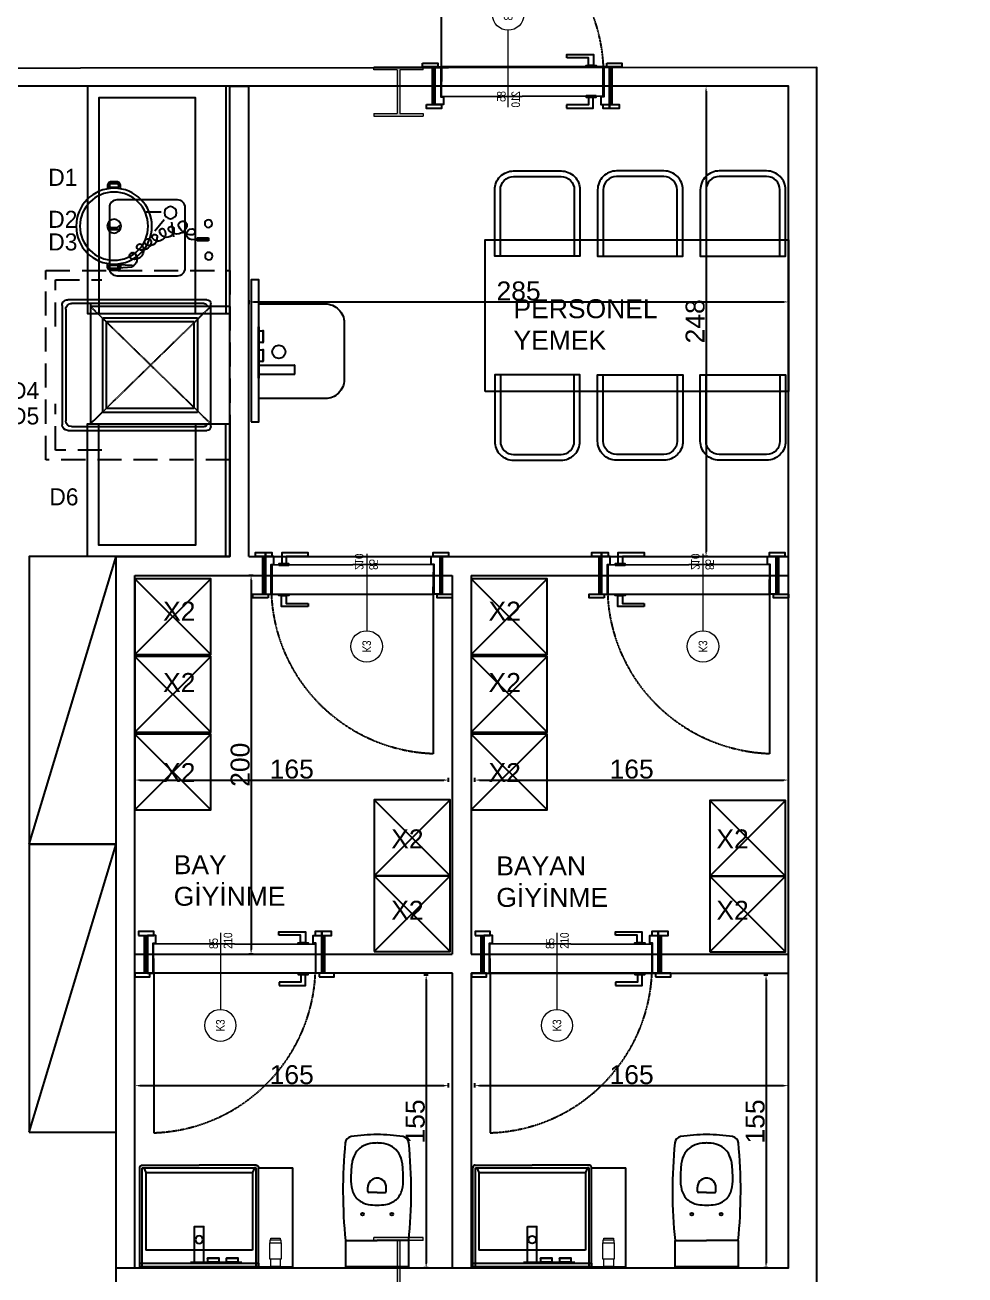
# Model space of a CAD drawing. Header units: millimetres. Extents: x 7687 to 15428, y -715 to 4028.
# Drawn here: x 13042 to 13538, y 2576 to 3236 of the extents above; entities that cross this region are included whole.
import ezdxf
from ezdxf.enums import TextEntityAlignment as Align

# ---------------------------------------------------------------- set-up
doc = ezdxf.new("R2010")
doc.units = ezdxf.units.MM
for name, pattern in [('DASHED', [0.375, 0.25, -0.125]), ('HIDDEN', [0.375, 0.25, -0.125]), ('HIDDENX2', [19.05, 12.7, -6.35])]:
    doc.linetypes.add(name, pattern=pattern)
for name, color, linetype, lineweight in [('A-WINDOW_TAG', 2, 'Continuous', 5), ('AHŞAP_gör', 44, 'Continuous', 20), ('mermer', 13, 'Continuous', 25), ('SS_FURNITURE', 23, 'Continuous', 25)]:
    doc.layers.add(name, color=color, linetype=linetype, lineweight=lineweight)
for name, color, linetype in [('DTM-AXIS', 7, 'Continuous'), ('Kıtc-002 Çizgi', 7, 'Continuous'), ('S2000-002 Çizgi', 7, 'Continuous'), ('TEFRIS', 44, 'Continuous')]:
    doc.layers.add(name, color=color, linetype=linetype)
doc.layers.add('ss_door tag', color=7, linetype='Continuous', lineweight=13, true_color=0xd52e31)
doc.styles.add('ARIEL50SD', font='ARIALN.TTF', dxfattribs={"height": 9})
doc.styles.get("Standard").update_dxf_attribs({"font": 'arial.ttf'})
doc.styles.add('TAKSİM', font='GOTHIC.TTF', dxfattribs={"height": 20})
doc.dimstyles.new('ISO-25', dxfattribs={"dimtxt": 10, "dimasz": 2.5, "dimexe": 1.25, "dimexo": 0.625, "dimtad": 1, "dimdec": 0, "dimtxsty": 'Standard', "dimcen": 2.5, "dimadec": 0, "dimazin": 0, "dimtfac": 1, "dimtdec": 0, "dimtmove": 0, "dimatfit": 3, "dimfxl": 1, "dimfxlon": 1, "dimarcsym": 0})

# ---------------------------------------------------------------- blocks, each defined once
blk = doc.blocks.new('kolon')
at = {"layer": 'mermer', "true_color": 0x2776bb}
h = blk.add_hatch(color=152, dxfattribs=at)
h.dxf.hatch_style = 1
h.paths.add_polyline_path([(44995.31, -4768.12), (44969.31, -4768.12), (44969.31, -4769.62), (44981.61, -4769.62), (44981.61, -4792.62), (44969.31, -4792.62), (44969.31, -4794.12), (44995.31, -4794.12), (44995.31, -4792.62), (44983.01, -4792.62), (44983.01, -4769.62), (44995.31, -4769.62)])
at = {"layer": 'ss_door tag'}
for p, q in [((44995.31, -4768.12), (44969.31, -4768.12)), ((44969.31, -4769.62), (44969.31, -4768.12)), ((44981.61, -4769.62), (44969.31, -4769.62)), ((44981.61, -4769.62), (44981.61, -4792.62)), ((44995.31, -4769.62), (44983.01, -4769.62)), ((44983.01, -4769.62), (44983.01, -4792.62)), ((44995.31, -4769.62), (44995.31, -4768.12)), ((44969.31, -4792.62), (44981.61, -4792.62)), ((44969.31, -4792.62), (44969.31, -4794.12)), ((44969.31, -4794.12), (44995.31, -4794.12)), ((44983.01, -4792.62), (44995.31, -4792.62)), ((44995.31, -4792.62), (44995.31, -4794.12))]:
    blk.add_line(p, q, dxfattribs=at)
blk = doc.blocks.new('fgfgfd')
at = {"layer": 'TEFRIS'}
for p, q in [((13178.08, 3086.46), (13194.75, 3086.46)), ((13211.43, 3086.46), (13194.75, 3086.46)), ((13189.93, 3060.48), (13189.92, 3058.18)), ((13194.75, 3061.08), (13190.41, 3060.98)), ((13194.75, 3061.08), (13199.1, 3060.98)), ((13199.58, 3060.48), (13199.59, 3058.18))]:
    blk.add_line(p, q, dxfattribs=at)
blk.add_lwpolyline([(13178.16, 3086.46), (13178.16, 3100.31), (13211.3, 3100.31), (13211.31, 3086.46)], dxfattribs=at)
for centre in [(13187.01, 3072.47), (13202.5, 3072.47)]:
    blk.add_circle(centre, 0.75, dxfattribs=at)
for centre, radius, start, end in [((13432.25, 3060.37), 255.5, 174.14059, 179.88691), ((12957.26, 3060.37), 255.5, 0.11309, 5.85941), ((13191.96, 3056.91), 10.74, 133.72781, 166.18228), ((13191.97, 3056.23), 11.24, 99.57287, 131.34695), ((13194.29, 3040.97), 26.68, 88.99522, 99.03426), ((13195.22, 3040.97), 26.68, 80.96574, 91.00478), ((13197.54, 3056.23), 11.24, 48.65305, 80.42713), ((13197.54, 3056.91), 10.74, 13.81772, 46.27219), ((13442.55, 3060.42), 265.8, 179.90244, 185.53506), ((13204.23, 3054.23), 23.3, 166.99836, 181.40395), ((13194.75, 3058.25), 4.84, 180.90064, 208.6245), ((13190.43, 3060.48), 0.5, 92.57705, 179.45749), ((13190.43, 3060.48), 0.5, 92.59038, 179.63984), ((13190.43, 3060.48), 0.5, 92.59038, 179.63984), ((13194.75, 3058.25), 4.84, 208.6245, 253.98596), ((13194.76, 3058.25), 4.84, 286.01404, 331.3755), ((13194.76, 3058.25), 4.84, 331.3755, 359.09936), ((13199.08, 3060.48), 0.5, 0.36016, 87.40962), ((13199.08, 3060.48), 0.5, 0.36016, 87.40962), ((13185.27, 3054.23), 23.3, 358.59605, 13.00164), ((12946.96, 3060.42), 265.8, 354.46494, 0.09756), ((13275.04, 3054.81), 94.11, 180.70264, 184.47272), ((13194.75, 3058.25), 4.84, 253.98596, 270.02747), ((13194.76, 3058.25), 4.84, 269.97253, 286.01404), ((13114.46, 3054.81), 94.11, 355.52728, 359.29736), ((13201.8, 3049.01), 20.64, 184.26471, 192.85698), ((13194.2, 3047), 12.79, 191.65582, 217.98992), ((13195.3, 3047), 12.79, 322.01008, 348.34418), ((13187.7, 3049.01), 20.64, 347.14302, 355.73529), ((13192.24, 3045.68), 10.43, 218.90712, 243.57491), ((13193.73, 3049.14), 14.19, 244.41007, 264.72336), ((13195.78, 3049.14), 14.19, 275.27664, 295.58993), ((13197.27, 3045.68), 10.43, 296.42509, 321.09288), ((13181.6, 3035.14), 3.63, 185.51813, 260.61942), ((13195.09, 3121.19), 90.74, 261.07333, 269.78677), ((13194.61, 3057.38), 22.48, 264.43017, 270.37754), ((13194.9, 3057.38), 22.48, 269.62246, 275.56983), ((13194.42, 3121.19), 90.74, 270.21323, 278.92667), ((13207.9, 3035.14), 3.63, 279.38058, 354.48187)]:
    blk.add_arc(centre, radius, start, end, dxfattribs=at)
blk = doc.blocks.new('WINDOW_TAG')
blk.add_line((0, -813), (0, 0))
blk.add_circle((0, 166), 166)
at = {"style": 'ARIEL50SD'}
blk.add_attdef('POZNO', text='', height=90, dxfattribs=at).set_placement((0, 166), align=Align.MIDDLE)
blk.add_attdef('WIDTH', text='', height=90, rotation=90, dxfattribs=at).set_placement((0, -813), align=Align.BOTTOM_LEFT)
blk.add_attdef('HEIGHT', text='', height=90, rotation=90, dxfattribs=at).set_placement((35, -813), align=Align.TOP_LEFT)
blk = doc.blocks.new('södb')
at = {"color": 1}
for points in [[(11995.55, 1679.62), (11995.55, 1671.62), (11997.55, 1671.62), (11997.55, 1679.62)], [(12017.48, 1677.62), (12017.48, 1669.62), (12019.48, 1669.62), (12019.48, 1677.62)], [(12017.48, 1674.52), (12017.48, 1673.02), (11997.55, 1673.02), (11997.55, 1674.52)], [(11997.55, 1588.07), (11997.55, 1593.37), (11996.85, 1593.37), (11996.85, 1588.07)], [(12012.78, 1588.07), (12012.78, 1593.37), (12013.48, 1593.37), (12013.48, 1588.07)], [(12017.48, 1584.42), (12017.48, 1575.82), (12019.48, 1575.82), (12019.48, 1584.42)], [(11995.55, 1582.42), (11995.55, 1574.42), (11997.55, 1574.42), (11997.55, 1582.42)], [(12017.48, 1581.02), (12017.48, 1579.52), (11997.55, 1579.52), (11997.55, 1581.02)]]:
    blk.add_lwpolyline(points, close=True, dxfattribs=at)
for points in [[(11997.55, 1673.77), (12017.48, 1673.77)], [(11997.55, 1673.02), (11997.55, 1670.02), (12013.28, 1670.02), (12013.28, 1668.52), (12017.48, 1668.52), (12017.48, 1671.49), (12017.48, 1671.49), (12017.48, 1673.02)], [(12017.48, 1673.02), (11997.55, 1673.02)], [(12012.78, 1584.32), (11997.55, 1584.32), (11997.55, 1669.62), (12013.18, 1669.84), (12012.78, 1584.32)], [(11990.95, 1603.51), (11990.95, 1603.51), (11990.95, 1589.51), (11996.85, 1589.51), (11996.85, 1592.01), (11992.7, 1592.01), (11992.7, 1603.51)], [(11992.7, 1603.51), (11990.95, 1603.51)], [(12019.38, 1603.62), (12019.38, 1603.62), (12019.38, 1589.62), (12013.48, 1589.62), (12013.48, 1592.12), (12017.63, 1592.12), (12017.63, 1603.62)], [(12017.63, 1603.62), (12019.38, 1603.62)], [(11997.55, 1581.02), (11997.55, 1584.02), (12013.28, 1584.02), (12013.28, 1585.52), (12017.48, 1585.52), (12017.48, 1582.56), (12017.48, 1582.56), (12017.48, 1581.02), (12019.48, 1581.02), (11997.55, 1581.02)], [(11997.55, 1580.27), (12017.48, 1580.27)]]:
    blk.add_lwpolyline(points, dxfattribs=at)
at = {"color": 8, "linetype": 'HIDDEN'}
blk.add_lwpolyline([(11997.55, 1669.62), (11913.26, 1669.62)], dxfattribs=at)
blk.add_arc((12001.49, 1672.52), 88.29, 181.8822, 267.44214, dxfattribs=at)
at = {"layer": 'A-WINDOW_TAG'}
ref = blk.add_blockref('WINDOW_TAG', (11978.24, 1634.47), dxfattribs=dict(at, xscale=-0.05000000000000022, yscale=0.05000000000000022, zscale=0.05000000000000022, rotation=89.99932410386701))
ref.add_attrib('WIDTH', '85', dxfattribs={"layer": '0', "height": 4.5, "rotation": 359.99932, "style": 'ARIEL50SD'}).set_placement((12010.32, 1634.47), align=Align.BOTTOM_LEFT)
ref.add_attrib('HEIGHT', '210', dxfattribs={"layer": '0', "height": 4.5, "rotation": 359.99932, "style": 'ARIEL50SD'}).set_placement((12010.38, 1632.74), align=Align.TOP_LEFT)
ref.add_attrib('POZNO', 'K3', dxfattribs={"layer": '0', "height": 4.5, "style": 'ARIEL50SD'}).set_placement((11969.94, 1634.47), align=Align.MIDDLE)
blk = doc.blocks.new('A$C633F1E20')
at = {"color": 7, "linetype": 'Continuous'}
for p, q in [((21, 190), (21, 0.5)), ((69, 190), (69, 0.5)), ((88.7, 168.4), (88.7, 166.9)), ((150.7, 168.9), (89.2, 168.9)), ((150.7, 166.4), (89.2, 166.4)), ((90, 188.9), (150, 188.9)), ((90, 188.9), (90, 168.9)), ((90, 186.9), (150, 186.9)), ((150, 188.9), (150, 168.9)), ((151.2, 168.4), (151.2, 166.9)), ((188.7, 168.3), (188.7, 166.8)), ((250.7, 168.8), (189.2, 168.8)), ((250.7, 166.3), (189.2, 166.3)), ((190, 188.8), (250, 188.8)), ((190, 188.8), (190, 168.8)), ((190, 186.8), (250, 186.8)), ((250, 188.8), (250, 168.8)), ((251.2, 168.3), (251.2, 166.8)), ((21.5, 0), (68.5, 0))]:
    blk.add_line(p, q, dxfattribs=at)
for centre, start, end in [((89.2, 168.4), 90, 180), ((89.2, 166.9), 180, 270), ((98.5, 189.5), 90, 180), ((141.5, 189.5), 0, 90), ((150.7, 168.4), 0, 90), ((150.7, 166.9), 270, 0), ((189.2, 168.3), 90, 180), ((189.2, 166.8), 180, 270), ((198.5, 189.5), 90, 180), ((241.5, 189.5), 0, 90), ((250.7, 168.3), 0, 90), ((250.7, 166.8), 270, 0), ((21.5, 0.5), 180, 270), ((68.5, 0.5), 270, 0)]:
    blk.add_arc(centre, 0.5, start, end, dxfattribs=at)
at = {"layer": 'DTM-AXIS', "color": 7, "linetype": 'Continuous'}
for p, q in [((0, 193), (0, 190)), ((270, 193), (0, 193)), ((270, 190), (0, 190)), ((98, 188.9), (98, 189.5)), ((142, 188.9), (142, 189.5)), ((198, 188.8), (198, 189.5)), ((242, 188.8), (242, 189.5)), ((270, 193), (270, 190))]:
    blk.add_line(p, q, dxfattribs=at)
blk = doc.blocks.new('fsfdf')
at = {"layer": 'AHŞAP_gör', "color": 51, "true_color": 0xf8f6b0}
for points in [[(13317.19, 3096.17), (13317.19, 3087.67), (13323.19, 3087.67), (13323.19, 3096.17)], [(13317.19, 3087.67), (13323.19, 3087.67), (13323.19, 3086.17), (13317.19, 3086.17)]]:
    blk.add_lwpolyline(points, close=True, dxfattribs=at)
for points in [[(13322.69, 3096.17), (13322.69, 3100.17), (13317.69, 3100.17), (13317.69, 3096.17)], [(13317.69, 3086.17), (13317.69, 3085.17), (13322.69, 3085.17), (13322.69, 3086.17)]]:
    blk.add_lwpolyline(points, dxfattribs=at)
at = {"layer": 'mermer'}
blk.add_line((13248.56, 3100.31), (13329.22, 3100.31), dxfattribs=at)
at = {"layer": 'TEFRIS'}
for p, q in [((13248.56, 3100.09), (13248.56, 3047.97)), ((13248.56, 3100.09), (13311.16, 3100.09)), ((13249.86, 3100.09), (13249.86, 3047.99)), ((13309.86, 3100.09), (13309.86, 3047.99)), ((13311.16, 3100.09), (13311.16, 3047.97)), ((13329.22, 3100.31), (13329.22, 3047.95)), ((13251.66, 3050.49), (13251.66, 3091.44)), ((13308.06, 3091.44), (13251.66, 3091.44)), ((13308.06, 3050.49), (13308.06, 3091.44)), ((13250.66, 3047.99), (13251.66, 3050.49)), ((13251.66, 3050.49), (13308.06, 3050.49)), ((13309.06, 3047.99), (13308.06, 3050.49)), ((13249.77, 3046.62), (13279.86, 3046.62)), ((13249.86, 3047.99), (13250.66, 3047.99)), ((13250.66, 3047.99), (13309.06, 3047.99)), ((13309.95, 3046.62), (13279.86, 3046.62)), ((13309.86, 3047.99), (13309.06, 3047.99))]:
    blk.add_line(p, q, dxfattribs=at)
for points in [[(13248.56, 3100.31), (13248.56, 3098.31), (13311.16, 3098.31), (13311.16, 3100.09)], [(13311.16, 3047.98), (13329.22, 3047.95)]]:
    blk.add_lwpolyline(points, dxfattribs=at)
blk.add_circle((13279.86, 3085.94), 2, dxfattribs=at)
for centre, radius, start, end in [((13250.42, 3047.9), 1.86, 177.83242, 198.10749), ((13249.63, 3047.69), 1.05, 200.53036, 251.29474), ((13249.75, 3047.96), 1.35, 250.35308, 270.72354), ((13309.97, 3047.96), 1.35, 269.27646, 289.64692), ((13310.09, 3047.69), 1.05, 288.70526, 339.46964), ((13309.3, 3047.9), 1.86, 341.89251, 2.16758)]:
    blk.add_arc(centre, radius, start, end, dxfattribs=at)
at = {"layer": 'TEFRIS', "xscale": 0.1, "yscale": 0.1, "zscale": 0.1}
blk.add_blockref('A$C633F1E20', (13275.36, 3079.01), dxfattribs=at)
blk = doc.blocks.new('*D16')
at = {"layer": 'Defpoints', "color": 0, "transparency": 16777216}
for p in [(13160.47, 3203.56), (13445.34, 3203.56), (13445.34, 3089.74)]:
    blk.add_point(p, dxfattribs=at)
at = {"layer": 'SS_FURNITURE', "color": 0, "lineweight": -2, "transparency": 16777216}
for p, q in [((13160.47, 3090.74), (13160.47, 3088.49)), ((13162.97, 3089.74), (13442.84, 3089.74)), ((13445.34, 3090.74), (13445.34, 3088.49))]:
    blk.add_line(p, q, dxfattribs=at)
at = {"layer": 'SS_FURNITURE', "color": 0, "transparency": 16777216}
for points in [[(13162.97, 3090.15), (13162.97, 3089.32), (13160.47, 3089.74)], [(13442.84, 3090.15), (13442.84, 3089.32), (13445.34, 3089.74)]]:
    blk.add_solid(points, dxfattribs=at)
at = {"layer": 'SS_FURNITURE', "color": 0, "transparency": 16777216, "insert": (13302.91, 3095.47), "char_height": 10, "attachment_point": 5}
blk.add_mtext('285', dxfattribs=at)
blk = doc.blocks.new('*D17')
at = {"layer": 'Defpoints', "color": 0, "transparency": 16777216}
for p in [(13445.34, 3203.56), (13401.84, 2955.38), (13445.34, 2955.38)]:
    blk.add_point(p, dxfattribs=at)
at = {"layer": 'SS_FURNITURE', "color": 0, "lineweight": -2, "transparency": 16777216}
for p, q in [((13402.84, 3203.56), (13400.59, 3203.56)), ((13401.84, 3201.06), (13401.84, 2957.88)), ((13402.84, 2955.38), (13400.59, 2955.38))]:
    blk.add_line(p, q, dxfattribs=at)
at = {"layer": 'SS_FURNITURE', "color": 0, "transparency": 16777216}
for points in [[(13401.42, 3201.06), (13402.26, 3201.06), (13401.84, 3203.56)], [(13401.42, 2957.88), (13402.26, 2957.88), (13401.84, 2955.38)]]:
    blk.add_solid(points, dxfattribs=at)
at = {"layer": 'SS_FURNITURE', "color": 0, "transparency": 16777216, "insert": (13396.11, 3079.47), "char_height": 10, "attachment_point": 5, "rotation": 90}
blk.add_mtext('248', dxfattribs=at)
blk = doc.blocks.new('*D18')
at = {"layer": 'Defpoints', "color": 0, "transparency": 16777216}
for p in [(13183.02, 2945.38), (13161.75, 2745.38), (13215.33, 2745.38)]:
    blk.add_point(p, dxfattribs=at)
at = {"layer": 'SS_FURNITURE', "color": 0, "lineweight": -2, "transparency": 16777216}
for p, q in [((13162.75, 2945.38), (13160.5, 2945.38)), ((13161.75, 2942.88), (13161.75, 2747.88)), ((13162.75, 2745.38), (13160.5, 2745.38))]:
    blk.add_line(p, q, dxfattribs=at)
at = {"layer": 'SS_FURNITURE', "color": 0, "transparency": 16777216}
for points in [[(13161.33, 2942.88), (13162.17, 2942.88), (13161.75, 2945.38)], [(13161.33, 2747.88), (13162.17, 2747.88), (13161.75, 2745.38)]]:
    blk.add_solid(points, dxfattribs=at)
at = {"layer": 'SS_FURNITURE', "color": 0, "transparency": 16777216, "insert": (13156.02, 2845.38), "char_height": 10, "attachment_point": 5, "rotation": 90}
blk.add_mtext('200', dxfattribs=at)
blk = doc.blocks.new('*D19')
at = {"layer": 'Defpoints', "color": 0, "transparency": 16777216}
for p in [(13265.91, 2675.97), (13100.47, 2579.72), (13265.91, 2579.72)]:
    blk.add_point(p, dxfattribs=at)
at = {"layer": 'SS_FURNITURE', "color": 0, "lineweight": -2, "transparency": 16777216}
for p, q in [((13100.47, 2674.97), (13100.47, 2677.22)), ((13102.97, 2675.97), (13263.41, 2675.97)), ((13265.91, 2674.97), (13265.91, 2677.22))]:
    blk.add_line(p, q, dxfattribs=at)
at = {"layer": 'SS_FURNITURE', "color": 0, "transparency": 16777216}
for points in [[(13102.97, 2676.38), (13102.97, 2675.55), (13100.47, 2675.97)], [(13263.41, 2676.38), (13263.41, 2675.55), (13265.91, 2675.97)]]:
    blk.add_solid(points, dxfattribs=at)
at = {"layer": 'SS_FURNITURE', "color": 0, "transparency": 16777216, "insert": (13183.19, 2681.7), "char_height": 10, "attachment_point": 5}
blk.add_mtext('165', dxfattribs=at)
blk = doc.blocks.new('*D20')
at = {"layer": 'Defpoints', "color": 0, "transparency": 16777216}
for p in [(13267.91, 2734.38), (13254.13, 2579.72), (13267.91, 2579.72)]:
    blk.add_point(p, dxfattribs=at)
at = {"layer": 'SS_FURNITURE', "color": 0, "lineweight": -2, "transparency": 16777216}
for p, q in [((13255.13, 2734.38), (13252.88, 2734.38)), ((13254.13, 2731.88), (13254.13, 2582.22)), ((13255.13, 2579.72), (13252.88, 2579.72))]:
    blk.add_line(p, q, dxfattribs=at)
at = {"layer": 'SS_FURNITURE', "color": 0, "transparency": 16777216}
for points in [[(13253.71, 2731.88), (13254.54, 2731.88), (13254.13, 2734.38)], [(13253.71, 2582.22), (13254.54, 2582.22), (13254.13, 2579.72)]]:
    blk.add_solid(points, dxfattribs=at)
at = {"layer": 'SS_FURNITURE', "color": 0, "transparency": 16777216, "insert": (13248.4, 2657.05), "char_height": 10, "attachment_point": 5, "rotation": 90}
blk.add_mtext('155', dxfattribs=at)
blk = doc.blocks.new('*D22')
at = {"layer": 'Defpoints', "color": 0, "transparency": 16777216}
for p in [(13445.28, 2675.97), (13279.84, 2579.72), (13445.28, 2579.72)]:
    blk.add_point(p, dxfattribs=at)
at = {"layer": 'SS_FURNITURE', "color": 0, "lineweight": -2, "transparency": 16777216}
for p, q in [((13279.84, 2674.97), (13279.84, 2677.22)), ((13282.34, 2675.97), (13442.78, 2675.97)), ((13445.28, 2674.97), (13445.28, 2677.22))]:
    blk.add_line(p, q, dxfattribs=at)
at = {"layer": 'SS_FURNITURE', "color": 0, "transparency": 16777216}
for points in [[(13282.34, 2676.38), (13282.34, 2675.55), (13279.84, 2675.97)], [(13442.78, 2676.38), (13442.78, 2675.55), (13445.28, 2675.97)]]:
    blk.add_solid(points, dxfattribs=at)
at = {"layer": 'SS_FURNITURE', "color": 0, "transparency": 16777216, "insert": (13362.56, 2681.7), "char_height": 10, "attachment_point": 5}
blk.add_mtext('165', dxfattribs=at)
blk = doc.blocks.new('*D21')
at = {"layer": 'Defpoints', "color": 0, "transparency": 16777216}
for p in [(13447.28, 2734.38), (13433.5, 2579.72), (13447.28, 2579.72)]:
    blk.add_point(p, dxfattribs=at)
at = {"layer": 'SS_FURNITURE', "color": 0, "lineweight": -2, "transparency": 16777216}
for p, q in [((13434.5, 2734.38), (13432.25, 2734.38)), ((13433.5, 2731.88), (13433.5, 2582.22)), ((13434.5, 2579.72), (13432.25, 2579.72))]:
    blk.add_line(p, q, dxfattribs=at)
at = {"layer": 'SS_FURNITURE', "color": 0, "transparency": 16777216}
for points in [[(13433.08, 2731.88), (13433.91, 2731.88), (13433.5, 2734.38)], [(13433.08, 2582.22), (13433.91, 2582.22), (13433.5, 2579.72)]]:
    blk.add_solid(points, dxfattribs=at)
at = {"layer": 'SS_FURNITURE', "color": 0, "transparency": 16777216, "insert": (13427.77, 2657.05), "char_height": 10, "attachment_point": 5, "rotation": 90}
blk.add_mtext('155', dxfattribs=at)
blk = doc.blocks.new('*D24')
at = {"layer": 'Defpoints', "color": 0, "transparency": 16777216}
for p in [(13265.91, 2837.29), (13100.47, 2741.04), (13265.91, 2741.04)]:
    blk.add_point(p, dxfattribs=at)
at = {"layer": 'SS_FURNITURE', "color": 0, "lineweight": -2, "transparency": 16777216}
for p, q in [((13100.47, 2836.29), (13100.47, 2838.54)), ((13265.91, 2836.29), (13265.91, 2838.54)), ((13102.97, 2837.29), (13263.41, 2837.29))]:
    blk.add_line(p, q, dxfattribs=at)
at = {"layer": 'SS_FURNITURE', "color": 0, "transparency": 16777216}
for points in [[(13102.97, 2837.71), (13102.97, 2836.87), (13100.47, 2837.29)], [(13263.41, 2837.71), (13263.41, 2836.87), (13265.91, 2837.29)]]:
    blk.add_solid(points, dxfattribs=at)
at = {"layer": 'SS_FURNITURE', "color": 0, "transparency": 16777216, "insert": (13183.19, 2843.02), "char_height": 10, "attachment_point": 5}
blk.add_mtext('165', dxfattribs=at)
blk = doc.blocks.new('*D23')
at = {"layer": 'Defpoints', "color": 0, "transparency": 16777216}
for p in [(13445.28, 2837.29), (13279.84, 2741.04), (13445.28, 2741.04)]:
    blk.add_point(p, dxfattribs=at)
at = {"layer": 'SS_FURNITURE', "color": 0, "lineweight": -2, "transparency": 16777216}
for p, q in [((13279.84, 2836.29), (13279.84, 2838.54)), ((13445.28, 2836.29), (13445.28, 2838.54)), ((13282.34, 2837.29), (13442.78, 2837.29))]:
    blk.add_line(p, q, dxfattribs=at)
at = {"layer": 'SS_FURNITURE', "color": 0, "transparency": 16777216}
for points in [[(13282.34, 2837.71), (13282.34, 2836.87), (13279.84, 2837.29)], [(13442.78, 2837.71), (13442.78, 2836.87), (13445.28, 2837.29)]]:
    blk.add_solid(points, dxfattribs=at)
at = {"layer": 'SS_FURNITURE', "color": 0, "transparency": 16777216, "insert": (13362.56, 2843.02), "char_height": 10, "attachment_point": 5}
blk.add_mtext('165', dxfattribs=at)
blk = doc.blocks.new('A$C53E03B34')
at = {"layer": 'Kıtc-002 Çizgi'}
for points in [[(3.74, 16.55), (2, 16.55, -0.414214), (0, 18.55), (0, 21.45, -0.414214), (2, 23.45), (3.74, 23.45)], [(43.14, 16.55), (44.87, 16.55, 0.414214), (46.87, 18.55), (46.87, 21.45, 0.414214), (44.87, 23.45), (43.14, 23.45)]]:
    blk.add_lwpolyline(points, format="xyb", dxfattribs=at)
for points in [[(2.83, 17.55), (2, 17.55, -0.414214), (1, 18.55), (1, 21.45, -0.414214), (2, 22.45), (2.83, 22.45)], [(44.05, 17.55), (44.87, 17.55, 0.414214), (45.87, 18.55), (45.87, 21.45, 0.414214), (44.87, 22.45), (44.05, 22.45)]]:
    blk.add_lwpolyline(points, format="xyb", close=True, dxfattribs=at)
for points in [[(22.08, 23.4), (24.16, 21.79), (24.16, 18.12), (22.75, 16.4)], [(23.49, 23.65), (25.16, 22.26), (25.16, 17.69), (23.76, 16.35)]]:
    blk.add_lwpolyline(points, dxfattribs=at)
for radius in [20, 18, 3.66]:
    blk.add_circle((23.44, 20), radius, dxfattribs=at)
blk = doc.blocks.new('A$C7ED97EAE')
at = {"layer": 'S2000-002 Çizgi'}
for p, q in [((3.5, 88.5), (65.5, 88.5)), ((3.5, 15), (3.5, 88.5)), ((65.5, 88.5), (65.5, 15)), ((0, 3), (0, 76.5)), ((2, 78.5), (3.5, 78.5)), ((2, 5), (2, 75)), ((3.5, 78.5), (65.5, 78.5)), ((3.5, 76.5), (3.5, 76.5)), ((65.5, 78.5), (67, 78.5)), ((65.5, 76.5), (65.5, 76.5)), ((67, 75), (67, 5)), ((69, 76.5), (69, 3)), ((65.5, 15), (3.5, 15)), ((67, 15), (65.5, 15)), ((66, 0), (3, 0)), ((64, 2), (5, 2))]:
    blk.add_line(p, q, dxfattribs=at)
at = {"layer": 'S2000-002 Çizgi', "linetype": 'DASHED'}
for p, q in [((65.5, 78.5), (3.5, 15)), ((65.5, 15), (3.5, 78.5))]:
    blk.add_line(p, q, dxfattribs=at)
for points in [[(9.5, 21.5), (59.5, 21.5), (59.5, 71.5), (9.5, 71.5)], [(11.5, 23.5), (57.5, 23.5), (57.5, 69.5), (11.5, 69.5)]]:
    blk.add_lwpolyline(points, close=True, dxfattribs=at)
at = {"layer": 'S2000-002 Çizgi'}
for centre, radius, start, end in [((2, 76.5), 2, 90, 180), ((3.5, 75), 1.5, 90, 180), ((65.5, 75), 1.5, 0, 90), ((67, 76.5), 2, 0, 90), ((3, 3), 3, 180, 270), ((5, 5), 3, 180, 270), ((64, 5), 3, 270, 0), ((66, 3), 3, 270, 0)]:
    blk.add_arc(centre, radius, start, end, dxfattribs=at)
blk = doc.blocks.new('A$C7BE05278')
at = {"layer": 'S2000-002 Çizgi'}
h = blk.add_hatch(color=256, dxfattribs=at)
h.paths.add_polyline_path([(4.65, 9.9, -0.025454), (4.81, 10.42, 0.278063), (0.77, 7.52), (1.23, 7.32, -0.265675)])
h.paths.add_polyline_path([(5.35, 10.43, 0.028094), (4.81, 10.42, 0.025454), (4.65, 9.9, -0.030609), (5.18, 9.93, -0.027259)])
h.paths.add_polyline_path([(5.35, 10.43, 0.027259), (5.18, 9.93, -0.171751), (7.9, 8.98), (7.9, 8.98), (7.9, 8.98, -1.347305), (5.22, 7.15, -0.147228), (5.18, 9.93, 0.030609), (4.65, 9.9, 0.138731), (4.75, 7, 1.347306), (8.21, 9.37, 0.162476)])
h.paths.add_polyline_path([(12.46, 12.66), (12.73, 13.08, 0.483116), (4.81, 10.42, -0.028094), (5.35, 10.43, -0.470681)])
for p, q in [((14.4, 47.58), (14.34, 41.67)), ((14.4, 47.58), (14.34, 41.67)), ((15.96, 47.57), (14.4, 47.58)), ((15.96, 47.57), (14.4, 47.58)), ((15.05, 47.56), (14.97, 38.92)), ((15.9, 41.65), (15.96, 47.57)), ((15.9, 41.65), (15.96, 47.57)), ((14.34, 41.67), (15.9, 41.65)), ((14.34, 41.67), (15.9, 41.65)), ((0.47, 7.33), (0, 0.02)), ((0.47, 7.33), (0, 0.02)), ((1.54, 7.31), (0.47, 7.33)), ((1.54, 7.31), (0.47, 7.33)), ((1.86, 0), (1.54, 7.31)), ((1.86, 0), (1.54, 7.31)), ((0, 0.02), (1.86, 0))]:
    blk.add_line(p, q, dxfattribs=at)
for centre in [(6.31, 47.78), (23.47, 47.61)]:
    blk.add_circle(centre, 1.99, dxfattribs=at)
for centre, radius, start, end in [((19.09, 38.88), 1.6, 359.43001, 179.43001), ((17.83, 38.9), 2.86, 179.43001, 359.43001), ((25.13, 38.82), 7.64, 179.43001, 242.03458), ((23.49, 30.88), 5.53, 105.76632, 225.7833), ((22.59, 34.05), 2.23, 242.03458, 105.76632), ((20, 25.62), 3.8, 74.94983, 261.67628), ((20.62, 27.93), 1.41, 225.7833, 74.94983), ((15.59, 16.68), 3.77, 86.01564, 220.67721), ((18.07, 21.08), 3.83, 52.40892, 229.11119), ((16.45, 19.21), 1.37, 229.11119, 116.32433), ((19.64, 23.11), 1.26, 261.67628, 52.40892), ((9.42, 8.58), 4.83, 57.01034, 197.57947), ((14.42, 12.56), 4.98, 103.11986, 200.77428), ((13.69, 15.69), 1.76, 236.80878, 103.11986), ((4.79, 5.59), 4.31, 51.245, 156.7533), ((6.43, 7.63), 1.7, 197.57947, 51.245), ((11.21, 11.34), 1.54, 200.77428, 57.01034)]:
    blk.add_arc(centre, radius, start, end, dxfattribs=at)
blk.add_solid([(15.9, 41.65), (14.34, 41.67), (15.96, 47.57), (14.4, 47.58)], dxfattribs=at)
blk = doc.blocks.new('A$C7327736A')
at = {"layer": 'S2000-002 Çizgi'}
for p, q in [((48.34, 44.26), (40.53, 45.37)), ((49.57, 40.45), (43.47, 35.44)), ((53.48, 38.79), (53.48, 30.9))]:
    blk.add_line(p, q, dxfattribs=at)
for points in [[(0, 75), (120, 75), (120, 0), (0, 0)], [(0, 75), (120, 75), (120, 73), (0, 73)], [(0, 57), (114, 57), (114, 6), (0, 6)]]:
    blk.add_lwpolyline(points, close=True, dxfattribs=at)
blk.add_lwpolyline([(56, 11.5), (24, 11.5, -0.414214), (20, 15.5), (20, 47.5, -0.414214), (24, 51.5), (56, 51.5, -0.414214), (60, 47.5), (60, 15.5, -0.414214)], format="xyb", close=True, dxfattribs=at)
blk.add_circle((53.29, 43.76), 3.19, dxfattribs=at)
blk.add_blockref('A$C7BE05278', (24.04, 16.16), dxfattribs=at)
blk = doc.blocks.new('A$C0A3B3285')
at = {"layer": 'S2000-002 Çizgi'}
for points in [[(70, 0), (0, 0), (0, 75), (70, 75)], [(70, 18), (6, 18), (6, 69), (70, 69)], [(0, 2), (70, 2), (70, 0), (0, 0)]]:
    blk.add_lwpolyline(points, close=True, dxfattribs=at)

msp = doc.modelspace()

# ---------------------------------------------------------------- linework, layer by layer
for p, q in [((13150.47, 2955.38), (13150.47, 3203.56)), ((13150.47, 3203.56), (13160.47, 3203.56)), ((13160.47, 2955.38), (13160.47, 3203.56)), ((13090.47, 2579.72), (13090.47, 2955.38)), ((13090.47, 2955.38), (13150.47, 2955.38)), ((13160.47, 2955.38), (13445.34, 2955.38)), ((13100.47, 2579.72), (13100.47, 2945.38)), ((13100.47, 2945.38), (13267.91, 2945.38)), ((13140.47, 2943.53), (13100.47, 2903.53)), ((13100.47, 2943.53), (13140.47, 2903.53)), ((13267.91, 2945.38), (13267.91, 2745.38)), ((13277.91, 2945.38), (13277.91, 2745.38)), ((13277.91, 2945.38), (13445.34, 2945.38)), ((13317.91, 2943.53), (13277.91, 2903.53)), ((13277.91, 2943.53), (13317.91, 2903.53)), ((13100.47, 2862.53), (13140.47, 2902.53)), ((13100.47, 2902.53), (13140.47, 2862.53)), ((13277.91, 2862.53), (13317.91, 2902.53)), ((13277.91, 2902.53), (13317.91, 2862.53)), ((13100.47, 2821.53), (13140.47, 2861.53)), ((13100.47, 2861.53), (13140.47, 2821.53)), ((13277.91, 2821.53), (13317.91, 2861.53)), ((13277.91, 2861.53), (13317.91, 2821.53)), ((13226.71, 2786.79), (13266.71, 2826.79)), ((13226.71, 2826.79), (13266.71, 2786.79)), ((13403.82, 2786.56), (13443.82, 2826.56)), ((13403.82, 2826.56), (13443.82, 2786.56)), ((13226.71, 2746.79), (13266.71, 2786.79)), ((13226.71, 2786.79), (13266.71, 2746.79)), ((13403.82, 2746.56), (13443.82, 2786.56)), ((13403.82, 2786.56), (13443.82, 2746.56)), ((13100.47, 2745.38), (13267.91, 2745.38)), ((13277.91, 2745.38), (13445.34, 2745.38)), ((13267.99, 2735.38), (13100.47, 2735.38)), ((13267.91, 2735.38), (13267.91, 2579.72)), ((13277.91, 2735.38), (13445.34, 2735.38)), ((13277.91, 2735.38), (13277.91, 2579.72))]:
    msp.add_line(p, q)
for points in [[(13300.3, 3158.89), (13325.3, 3158.89, -0.414214), (13335.3, 3148.89), (13335.3, 3113.89), (13290.3, 3113.89), (13290.3, 3148.89, -0.414214)], [(13379.61, 3158.89), (13354.61, 3158.89, 0.414214), (13344.61, 3148.89), (13344.61, 3113.89), (13389.61, 3113.89), (13389.61, 3148.89, 0.414214)], [(13433.81, 3158.89), (13408.81, 3158.89, 0.414214), (13398.81, 3148.89), (13398.81, 3113.89), (13443.81, 3113.89), (13443.81, 3148.89, 0.414214)], [(13210.85, 3078.69), (13210.85, 3048.69, -0.414214), (13200.85, 3038.69), (13165.85, 3038.69), (13165.85, 3088.69), (13200.85, 3088.69, -0.414214)], [(13300.3, 3006.16), (13325.3, 3006.16, 0.414214), (13335.3, 3016.16), (13335.3, 3051.16), (13290.3, 3051.16), (13290.3, 3016.16, 0.414214)], [(13379.61, 3006.16), (13354.61, 3006.16, -0.414214), (13344.61, 3016.16), (13344.61, 3051.16), (13389.61, 3051.16), (13389.61, 3016.16, -0.414214)], [(13433.81, 3006.16), (13408.81, 3006.16, -0.414214), (13398.81, 3016.16), (13398.81, 3051.16), (13443.81, 3051.16), (13443.81, 3016.16, -0.414214)]]:
    msp.add_lwpolyline(points, format="xyb", close=True)
for points in [[(13293.3, 3113.89), (13293.3, 3148.89, -0.414214), (13300.3, 3155.89), (13325.3, 3155.89, -0.414214), (13332.3, 3148.89), (13332.3, 3113.89)], [(13386.61, 3113.89), (13386.61, 3148.89, 0.414214), (13379.61, 3155.89), (13354.61, 3155.89, 0.414214), (13347.61, 3148.89), (13347.61, 3113.89)], [(13440.81, 3113.89), (13440.81, 3148.89, 0.414214), (13433.81, 3155.89), (13408.81, 3155.89, 0.414214), (13401.81, 3148.89), (13401.81, 3113.89)], [(13293.3, 3051.16), (13293.3, 3016.16, 0.414214), (13300.3, 3009.16), (13325.3, 3009.16, 0.414214), (13332.3, 3016.16), (13332.3, 3051.16)], [(13386.61, 3051.16), (13386.61, 3016.16, -0.414214), (13379.61, 3009.16), (13354.61, 3009.16, -0.414214), (13347.61, 3016.16), (13347.61, 3051.16)], [(13440.81, 3051.16), (13440.81, 3016.16, -0.414214), (13433.81, 3009.16), (13408.81, 3009.16, -0.414214), (13401.81, 3016.16), (13401.81, 3051.16)]]:
    msp.add_lwpolyline(points, format="xyb")
for points in [[(13285.34, 3042.52), (13285.34, 3122.52), (13445.34, 3122.52), (13445.34, 3042.52)], [(13161.85, 3026.46), (13165.85, 3026.46), (13165.85, 3101.46), (13161.85, 3101.46)], [(13100.47, 2903.53), (13140.47, 2903.53), (13140.47, 2943.53), (13100.47, 2943.53)], [(13277.91, 2903.53), (13317.91, 2903.53), (13317.91, 2943.53), (13277.91, 2943.53)], [(13100.47, 2862.53), (13140.47, 2862.53), (13140.47, 2902.53), (13100.47, 2902.53)], [(13277.91, 2862.53), (13317.91, 2862.53), (13317.91, 2902.53), (13277.91, 2902.53)], [(13100.47, 2821.53), (13140.47, 2821.53), (13140.47, 2861.53), (13100.47, 2861.53)], [(13277.91, 2821.53), (13317.91, 2821.53), (13317.91, 2861.53), (13277.91, 2861.53)], [(13226.71, 2786.79), (13266.71, 2786.79), (13266.71, 2826.79), (13226.71, 2826.79)], [(13403.82, 2786.56), (13443.82, 2786.56), (13443.82, 2826.56), (13403.82, 2826.56)], [(13226.71, 2746.79), (13266.71, 2746.79), (13266.71, 2786.79), (13226.71, 2786.79)], [(13403.82, 2746.56), (13443.82, 2746.56), (13443.82, 2786.56), (13403.82, 2786.56)]]:
    msp.add_lwpolyline(points, close=True)
msp.add_circle((13176.36, 3063.38), 3.47)
at = {"layer": 'AHŞAP_gör', "color": 51, "true_color": 0xf8f6b0}
for points in [[(13347.41, 2592.91), (13353.41, 2592.91), (13353.41, 2594.41), (13347.41, 2594.41)], [(13347.41, 2584.41), (13347.41, 2592.91), (13353.41, 2592.91), (13353.41, 2584.41)]]:
    msp.add_lwpolyline(points, close=True, dxfattribs=at)
for points in [[(13347.91, 2594.41), (13347.91, 2595.41), (13352.91, 2595.41), (13352.91, 2594.41)], [(13352.91, 2584.41), (13352.91, 2580.41), (13347.91, 2580.41), (13347.91, 2584.41)]]:
    msp.add_lwpolyline(points, dxfattribs=at)
at = {"layer": 'mermer'}
msp.add_line((13278.78, 2580.28), (13359.44, 2580.28), dxfattribs=at)
for points in [[(13621.61, 2607.21), (13621.61, 2447.5), (13460.34, 2446.91), (13460.34, 2579.72), (13460.34, 3213.56), (12682.92, 3212.81)], [(13090.47, 2501.29), (13090.47, 2579.72), (13445.34, 2579.72), (13445.34, 3203.56), (12881.48, 3203.56)]]:
    msp.add_lwpolyline(points, dxfattribs=at)
at = {"layer": 'S2000-002 Çizgi'}
for p, q in [((13044.59, 2803.38), (13090.47, 2955.38)), ((13044.59, 2651.38), (13090.47, 2803.38))]:
    msp.add_line(p, q, dxfattribs=at)
at = {"layer": 'S2000-002 Çizgi', "linetype": 'HIDDENX2'}
msp.add_lwpolyline([(13053.47, 3006.38), (13053.47, 3106.38), (13150.47, 3106.38), (13150.47, 3006.38)], close=True, dxfattribs=at)
for points in [[(13058.47, 3076.8), (13058.47, 3101.38), (13083.05, 3101.38)], [(13083.05, 3011.38), (13058.47, 3011.38), (13058.47, 3035.96)]]:
    msp.add_lwpolyline(points, dxfattribs=at)
at = {"layer": 'S2000-002 Çizgi'}
for points in [[(13044.59, 2803.38), (13090.59, 2803.38), (13090.59, 2955.38), (13044.59, 2955.38)], [(13044.59, 2651.38), (13090.59, 2651.38), (13090.59, 2803.38), (13044.59, 2803.38)]]:
    msp.add_lwpolyline(points, close=True, dxfattribs=at)
at = {"layer": 'TEFRIS'}
for p, q in [((13279.99, 2633.97), (13310.08, 2633.97)), ((13340.17, 2633.97), (13310.08, 2633.97)), ((13278.78, 2580.5), (13278.78, 2632.62)), ((13280.08, 2580.5), (13280.08, 2632.6)), ((13280.08, 2632.6), (13280.88, 2632.6)), ((13280.88, 2632.6), (13281.88, 2630.1)), ((13280.88, 2632.6), (13339.28, 2632.6)), ((13281.88, 2630.1), (13281.88, 2589.15)), ((13281.88, 2630.1), (13338.28, 2630.1)), ((13339.28, 2632.6), (13338.28, 2630.1)), ((13338.28, 2630.1), (13338.28, 2589.15)), ((13340.08, 2632.6), (13339.28, 2632.6)), ((13340.08, 2580.5), (13340.08, 2632.6)), ((13341.38, 2580.5), (13341.38, 2632.62)), ((13359.44, 2580.28), (13359.44, 2632.63)), ((13338.28, 2589.15), (13281.88, 2589.15)), ((13278.78, 2580.5), (13341.38, 2580.5))]:
    msp.add_line(p, q, dxfattribs=at)
for points in [[(13341.38, 2632.6), (13359.44, 2632.63)], [(13278.78, 2580.28), (13278.78, 2582.28), (13341.38, 2582.28), (13341.38, 2580.5)]]:
    msp.add_lwpolyline(points, dxfattribs=at)
msp.add_circle((13310.08, 2594.65), 2, dxfattribs=at)
for centre, radius, start, end in [((13280.64, 2632.69), 1.86, 161.89251, 182.16758), ((13279.85, 2632.9), 1.05, 108.70526, 159.46964), ((13279.97, 2632.63), 1.35, 89.27646, 109.64692), ((13340.19, 2632.63), 1.35, 70.35308, 90.72354), ((13340.31, 2632.9), 1.05, 20.53036, 71.29474), ((13339.52, 2632.69), 1.86, 357.83242, 18.10749)]:
    msp.add_arc(centre, radius, start, end, dxfattribs=at)

# ---------------------------------------------------------------- block references
at = {"xscale": -1}
for name, p, rotation in [('södb', (14931.87, 15211.37), 90), ('A$C7327736A', (13075.47, 3083.56), 270), ('södb', (11588.28, -9062.1), 270), ('södb', (11765.72, -9062.1), 270), ('fsfdf', (-145.52, 5680.59), 180)]:
    msp.add_blockref(name, p, dxfattribs=dict(at, rotation=rotation))
at = {"color": 240, "true_color": 0xed1f24, "rotation": 90}
msp.add_blockref('A$C0A3B3285', (13150.47, 2955.38), dxfattribs=at)
for name, p, rotation in [('södb', (14780.01, -9262.17), 90.00000000000001), ('södb', (14957.61, -9262.17), 89.99999999999999), ('fgfgfd', (26422.98, 5680.59), 180), ('fgfgfd', (26596.87, 5680.59), 180)]:
    msp.add_blockref(name, p, dxfattribs=dict(rotation=rotation))
at = {"layer": 'mermer'}
for p in [(-31742.83, 7981.84), (-31742.83, 7363.84)]:
    msp.add_blockref('kolon', p, dxfattribs=at)
at = {"layer": 'S2000-002 Çizgi', "xscale": -1}
for name, p, rotation in [('A$C53E03B34', (13109.43, 3153.16), 90.00000000000007), ('A$C7ED97EAE', (13061.97, 3021.88), 270)]:
    msp.add_blockref(name, p, dxfattribs=dict(at, rotation=rotation))
at = {"layer": 'TEFRIS', "yscale": 0.1, "zscale": 0.1}
for p, xscale, rotation in [((13184.74, 3049.49), 0.1, 90), ((13305.58, 2601.58), -0.1, 180)]:
    msp.add_blockref('A$C633F1E20', p, dxfattribs=dict(at, xscale=xscale, rotation=rotation))

# ---------------------------------------------------------------- texts
at = {"style": 'TAKSİM'}
for s, p in [('D1', (13054.7, 3151)), ('D2', (13054.7, 3128.84)), ('D3', (13054.7, 3116.9)), ('D4', (13034.56, 3038.45)), ('D5', (13034.56, 3025.03)), ('D6', (13055.28, 2982.33))]:
    msp.add_text(s, height=9, dxfattribs=at).set_placement(p)
at = {"char_height": 10, "attachment_point": 1}
for s, insert in [('PERSONEL YEMEK', (13300.21, 3091.15)), ('X2', (13115.29, 2931.49)), ('X2', (13287.03, 2931.49)), ('X2', (13115.29, 2893.81)), ('X2', (13287.03, 2893.81)), ('X2', (13115.29, 2846.24)), ('X2', (13287.03, 2846.24)), ('X2', (13235.68, 2811.24)), ('X2', (13407.29, 2811.24)), ('X2', (13235.68, 2773.55)), ('X2', (13407.29, 2773.55))]:
    msp.add_mtext_dynamic_manual_height_columns(s, width=77.9175, gutter_width=12.5, heights=[0], dxfattribs=dict(at, insert=insert))
at = {"layer": 'SS_FURNITURE', "char_height": 10, "attachment_point": 1}
for s, insert in [('BAY GİYİNME', (13120.91, 2797.61)), ('BAYAN GİYİNME', (13291.14, 2797.02))]:
    msp.add_mtext_dynamic_manual_height_columns(s, width=77.9175, gutter_width=12.5, heights=[0], dxfattribs=dict(at, insert=insert))

# ---------------------------------------------------------------- dimensions: what is measured, and where the dimension line sits
at = {"layer": 'SS_FURNITURE'}
for base, p1, p2, picture, middle in [((13445.34, 3089.74), (13160.47, 3203.56), (13445.34, 3203.56), '*D16', (13302.91, 3095.47)), ((13265.91, 2837.29), (13100.47, 2741.04), (13265.91, 2741.04), '*D24', (13183.19, 2843.02)), ((13445.28, 2837.29), (13279.84, 2741.04), (13445.28, 2741.04), '*D23', (13362.56, 2843.02)), ((13265.91, 2675.97), (13100.47, 2579.72), (13265.91, 2579.72), '*D19', (13183.19, 2681.7)), ((13445.28, 2675.97), (13279.84, 2579.72), (13445.28, 2579.72), '*D22', (13362.56, 2681.7))]:
    dim = msp.add_linear_dim(base=base, p1=p1, p2=p2, dimstyle='ISO-25', dxfattribs=at)
    dim.commit()
    dim.dimension.update_dxf_attribs({"geometry": picture, "text_midpoint": middle})
for base, p1, p2, picture, middle in [((13401.84, 2955.38), (13445.34, 3203.56), (13445.34, 2955.38), '*D17', (13396.11, 3079.47)), ((13161.75, 2745.38), (13183.02, 2945.38), (13215.33, 2745.38), '*D18', (13156.02, 2845.38)), ((13254.13, 2579.72), (13267.91, 2734.38), (13267.91, 2579.72), '*D20', (13248.4, 2657.05)), ((13433.5, 2579.72), (13447.28, 2734.38), (13447.28, 2579.72), '*D21', (13427.77, 2657.05))]:
    dim = msp.add_linear_dim(base=base, p1=p1, p2=p2, angle=90, dimstyle='ISO-25', dxfattribs=at)
    dim.commit()
    dim.dimension.update_dxf_attribs({"geometry": picture, "text_midpoint": middle})

doc.saveas('drawing.dxf')
